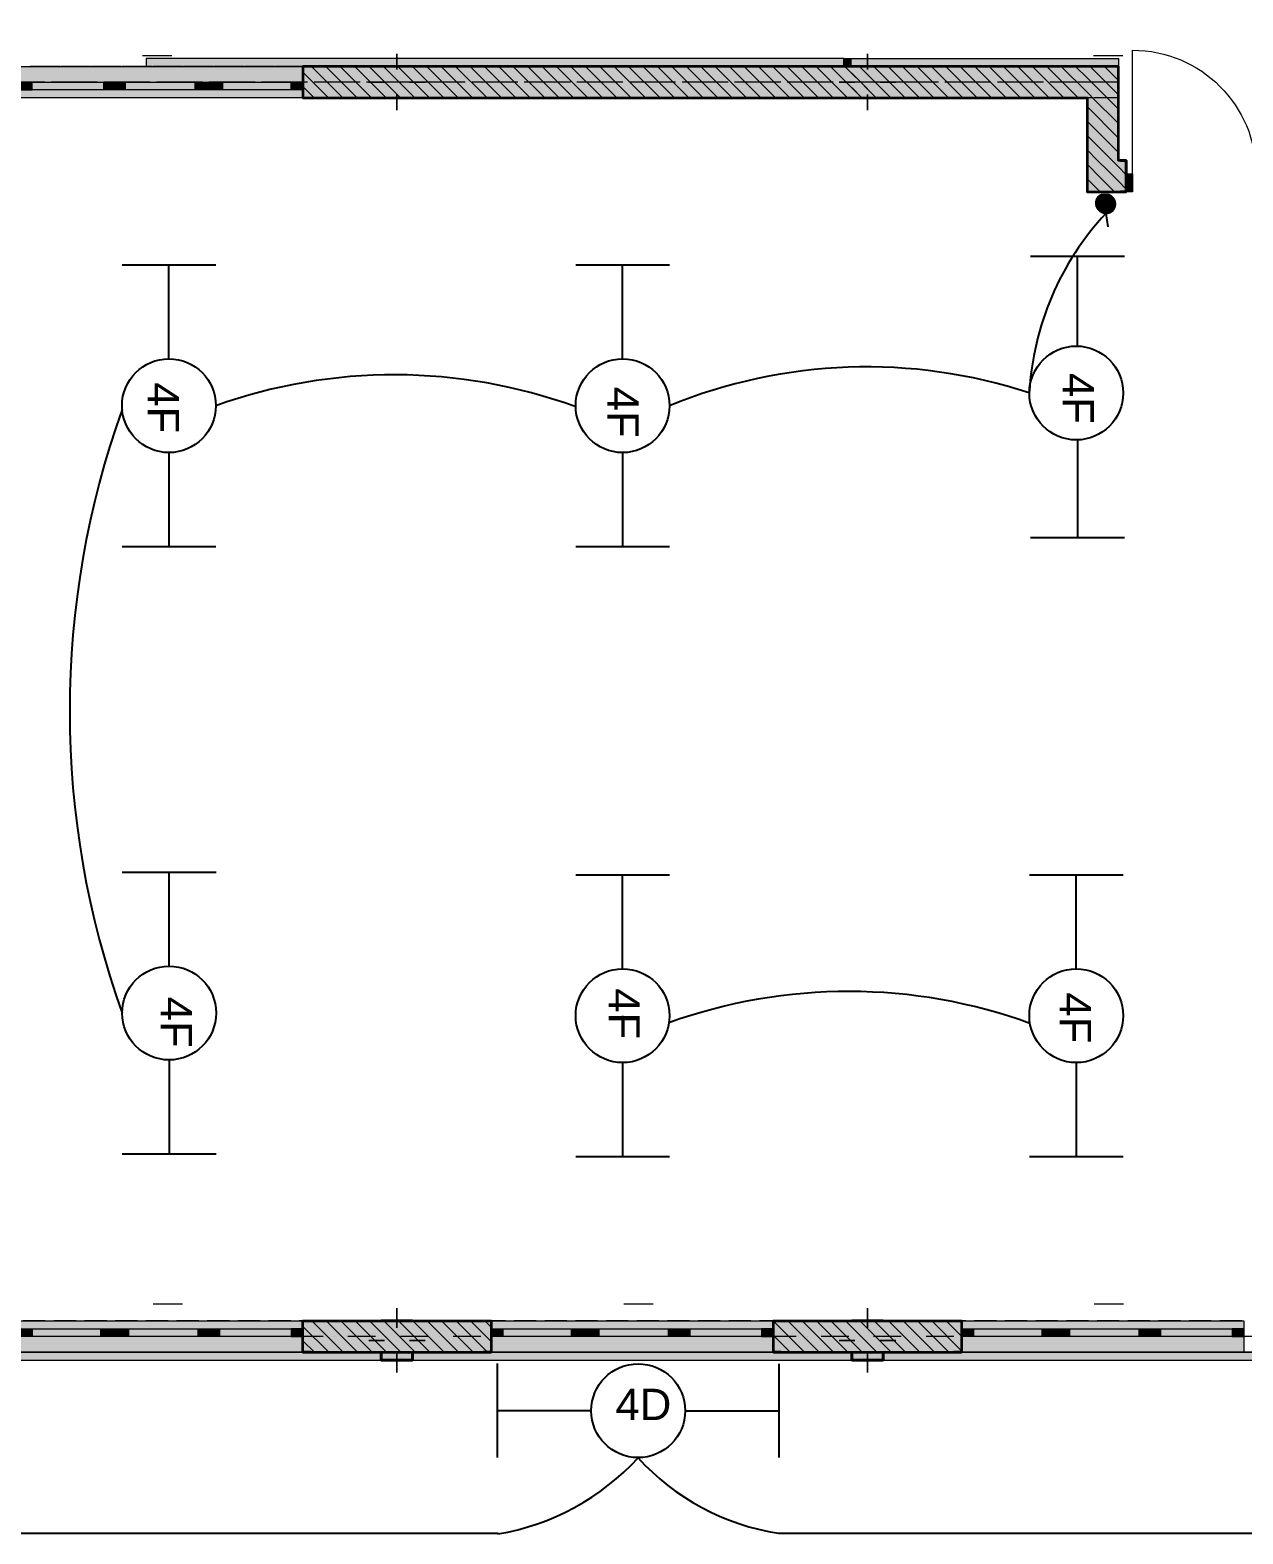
# Model space of a CAD drawing. Header units: inches. Extents: x 206002 to 410047, y 60394 to 83306.
# Drawn here: x 226213 to 233966, y 62704 to 72319 of the extents above; entities that cross this region are included whole.
import ezdxf

# ---------------------------------------------------------------- set-up
doc = ezdxf.new("R2010")
doc.units = ezdxf.units.IN
doc.header["$MEASUREMENT"] = 0
for name, color, linetype in [('LIGHTING', 1, 'Continuous'), ('PDF_Annotation - Text', 7, 'Continuous'), ('PDF_Structural - Bearing', 7, 'Continuous')]:
    doc.layers.add(name, color=color, linetype=linetype)
doc.styles.get("Standard").update_dxf_attribs({"font": 'arial.ttf'})

msp = doc.modelspace()

# ---------------------------------------------------------------- hatches: boundary and pattern name
at = {"layer": 'LIGHTING'}
h = msp.add_hatch(dxfattribs=at)
h.set_pattern_fill('ANSI31', color=1)
h.set_pattern_definition([(45, (-18123.35804, -14.14644), (-0.08838834765, 0.08838834765), [])])
h.paths.add_polyline_path([(233153.3, 71210.4, 0.319475), (233110.4, 71270.8), (233068.5, 71270.8, 0.319475), (233025.6, 71210.4, 1)])

# ---------------------------------------------------------------- linework, layer by layer
for p, q in [((233089.4, 71146.6), (233103.6, 71062)), ((232609, 70874.4), (233209, 70874.4)), ((232909, 70298.5), (232909, 70874.4)), ((226800.9, 70817.5), (227400.9, 70817.5)), ((227100.9, 70217.5), (227100.9, 70817.5)), ((229700.9, 70817.5), (230300.9, 70817.5)), ((230000.9, 70217.5), (230000.9, 70817.5)), ((227100.9, 69617.5), (227100.9, 69017.5)), ((230000.9, 69617.5), (230000.9, 69017.5)), ((232909, 69698.8), (232909, 69074.4)), ((232609, 69074.4), (233209, 69074.4)), ((226800.9, 69017.5), (227400.9, 69017.5)), ((229700.9, 69017.5), (230300.9, 69017.5)), ((226802.1, 66934.6), (227402.1, 66934.6)), ((227102.1, 66334.6), (227102.1, 66934.6)), ((229700.9, 66917.5), (230300.9, 66917.5)), ((230000.9, 66317.5), (230000.9, 66917.5)), ((232600.9, 66917.5), (233200.9, 66917.5)), ((232900.9, 66317.5), (232900.9, 66917.5)), ((230000.9, 66017.5), (230000.9, 65951)), ((227102.1, 65734.6), (227102.1, 65134.6)), ((230000.9, 65717.5), (230000.9, 65117.5)), ((232900.9, 65717.5), (232900.9, 65117.5)), ((226802.1, 65134.6), (227402.1, 65134.6)), ((229700.9, 65117.5), (230300.9, 65117.5)), ((232600.9, 65117.5), (233200.9, 65117.5)), ((229199, 63793.3), (229199, 63193.3)), ((231000.5, 63791.9), (231000.5, 63191.9)), ((229800.5, 63491.9), (229199, 63491.9)), ((230400.5, 63491.9), (231000.5, 63491.9)), ((221988.5, 62708.3), (229204.4, 62708.3)), ((230998.2, 62708.3), (238223.4, 62708.3))]:
    msp.add_line(p, q, dxfattribs=at)
for centre in [(232900.9, 69998.6), (227100.9, 69917.5), (230000.9, 69917.5), (227102.1, 66034.6), (230000.9, 66017.5), (232900.9, 66017.5), (230100.5, 63491.9)]:
    msp.add_circle(centre, 300, dxfattribs=at)
for centre, radius, start, end in [((234425.6, 69899.9), 1827.5, 136.98698, 176.88141), ((228541.2, 66719.7), 3395, 70.0256, 109.62697), ((231562.1, 66833.1), 3332.3, 71.83687, 112.24064), ((232182.9, 67964.5), 5716.5, 160.2764, 199.73123), ((231445.7, 62776.6), 3395.8, 70.03998, 109.76422), ((228942.8, 64252.8), 1570.3, 279.56159, 317.49676), ((231232.5, 64222.1), 1531.8, 222.26279, 261.20129)]:
    msp.add_arc(centre, radius, start, end, dxfattribs=at)
at = {"layer": 'PDF_Annotation - Text', "lineweight": 9}
for points in [[(226932.1, 72155.3), (227119.1, 72155.3)], [(233011, 72155.3), (233198.1, 72155.3)], [(227000.5, 64174.6), (227187.6, 64174.6)], [(230008.4, 64174.6), (230195.5, 64174.6)], [(233016.3, 64174.6), (233203.4, 64174.6)]]:
    msp.add_lwpolyline(points, dxfattribs=at)
at = {"layer": 'PDF_Structural - Bearing', "lineweight": 18}
msp.add_lwpolyline([(271070.4, 74292.9), (240590.2, 74292.9), (240590.2, 81254.4), (237582.3, 81254.4), (237582.3, 74292.9), (207102.1, 74292.9), (207102.1, 65369.4), (216627.1, 65369.4), (216627.1, 63865.4), (261745.9, 63865.4), (261745.9, 65369.4), (271070.4, 65369.4)], close=True, dxfattribs=at)
for points in [[(228658.8, 72087), (231416, 72087), (231416, 72137.2), (226954.3, 72137.2), (226954.3, 72087), (228458.3, 72087)], [(231466.2, 72087), (231416, 72087), (231416, 72137.2), (231466.2, 72137.2), (233170.7, 72137.2), (233170.7, 72087), (231666.7, 72087)], [(261745.9, 63951.2), (261745.9, 63865.4), (216627.1, 63865.4), (216627.1, 63815.3), (261796, 63815.3), (261796, 63865.4), (261796, 65319.2), (264753.8, 65319.2), (264803.9, 65319.2), (264803.9, 72087), (264753.8, 72087), (264753.8, 65369.4), (261796, 65369.4), (261745.9, 65369.4), (261745.9, 63865.4), (261668.3, 63865.4)], [(226355.3, 72087), (226213.8, 72087)], [(226403.2, 72087), (226261.8, 72087)], [(226551.4, 72087), (226410, 72087)], [(226599.4, 72087), (226457.9, 72087)], [(226747.6, 72087), (226606.1, 72087)], [(226795.5, 72087), (226654, 72087)], [(226943.7, 72087), (226802.2, 72087)], [(226991.6, 72087), (226850.1, 72087)], [(227139.8, 72087), (226998.3, 72087)], [(227187.7, 72087), (227046.2, 72087)], [(227335.9, 72087), (227194.4, 72087)], [(227383.8, 72087), (227242.4, 72087)], [(227532, 72087), (227390.5, 72087)], [(227579.9, 72087), (227438.5, 72087)], [(227728.2, 72087), (227586.7, 72087)], [(227776.2, 72087), (227634.6, 72087)], [(227924.4, 72087), (227782.9, 72087)], [(227972.3, 72087), (227830.8, 72087)], [(228120.5, 72087), (227979, 72087)], [(228168.4, 72087), (228026.9, 72087)], [(228316.6, 72087), (228175.1, 72087)], [(228364.5, 72087), (228223, 72087)], [(228512.7, 72087), (228371.2, 72087)], [(228560.6, 72087), (228419.2, 72087)], [(228708.8, 72087), (228567.3, 72087)], [(228756.7, 72087), (228615.3, 72087)], [(228904.9, 72087), (228763.5, 72087)], [(228952.9, 72087), (228811.4, 72087)], [(229101, 72087), (228959.6, 72087)], [(229149, 72087), (229007.5, 72087)], [(229297.2, 72087), (229155.7, 72087)], [(229345.1, 72087), (229203.6, 72087)], [(229493.4, 72087), (229351.8, 72087)], [(229541.3, 72087), (229399.7, 72087)], [(229689.5, 72087), (229548, 72087)], [(229737.4, 72087), (229596, 72087)], [(229885.6, 72087), (229744.1, 72087)], [(229933.5, 72087), (229792.1, 72087)], [(230081.7, 72087), (229940.3, 72087)], [(230129.7, 72087), (229988.2, 72087)], [(230277.8, 72087), (230136.4, 72087)], [(230325.8, 72087), (230184.3, 72087)], [(230474, 72087), (230332.5, 72087)], [(230521.9, 72087), (230380.4, 72087)], [(230670.1, 72087), (230528.6, 72087)], [(230718, 72087), (230576.5, 72087)], [(230866.2, 72087), (230724.7, 72087)], [(230914.1, 72087), (230772.6, 72087)], [(231062.3, 72087), (230920.8, 72087)], [(231110.2, 72087), (230968.8, 72087)], [(231258.5, 72087), (231117, 72087)], [(231306.5, 72087), (231164.9, 72087)], [(231454.6, 72087), (231313.2, 72087)], [(231502.6, 72087), (231361.1, 72087)], [(231650.8, 72087), (231509.3, 72087)], [(231698.7, 72087), (231557.2, 72087)], [(231846.9, 72087), (231705.4, 72087)], [(231894.8, 72087), (231753.3, 72087)], [(232043, 72087), (231901.5, 72087)], [(232090.9, 72087), (231949.4, 72087)], [(232239.1, 72087), (232097.6, 72087)], [(232287, 72087), (232145.6, 72087)], [(232435.2, 72087), (232293.8, 72087)], [(232483.2, 72087), (232341.7, 72087)], [(232631.3, 72087), (232489.9, 72087)], [(232679.3, 72087), (232537.8, 72087)], [(232827.5, 72087), (232686, 72087)], [(232875.4, 72087), (232733.9, 72087)], [(233023.7, 72087), (232882.1, 72087)], [(233070.4, 72087), (232930, 72087)], [(233170.7, 72014.2), (233170.7, 72087), (233078.3, 72087)], [(233170.7, 71959.5), (233170.7, 71886.5), (233065.6, 71886.5)], [(226292.5, 71886.5), (226151, 71886.5)], [(226342.6, 71886.5), (226201.1, 71886.5)], [(226488.6, 71886.5), (226347.1, 71886.5)], [(226538.7, 71886.5), (226397.2, 71886.5)], [(226684.7, 71886.5), (226543.2, 71886.5)], [(226734.8, 71886.5), (226593.3, 71886.5)], [(226880.8, 71886.5), (226739.3, 71886.5)], [(226930.9, 71886.5), (226789.5, 71886.5)], [(227076.9, 71886.5), (226935.4, 71886.5)], [(227127.1, 71886.5), (226985.6, 71886.5)], [(227273, 71886.5), (227131.6, 71886.5)], [(227323.2, 71886.5), (227181.7, 71886.5)], [(227469.2, 71886.5), (227327.7, 71886.5)], [(227519.3, 71886.5), (227377.8, 71886.5)], [(227665.4, 71886.5), (227523.8, 71886.5)], [(227715.5, 71886.5), (227573.9, 71886.5)], [(227861.5, 71886.5), (227720, 71886.5)], [(227911.6, 71886.5), (227770.1, 71886.5)], [(228057.6, 71886.5), (227916.1, 71886.5)], [(228107.7, 71886.5), (227966.3, 71886.5)], [(228253.7, 71886.5), (228112.2, 71886.5)], [(228303.8, 71886.5), (228162.4, 71886.5)], [(228449.8, 71886.5), (228308.4, 71886.5)], [(228500, 71886.5), (228358.5, 71886.5)], [(228646, 71886.5), (228504.5, 71886.5)], [(228696.1, 71886.5), (228554.6, 71886.5)], [(228842.1, 71886.5), (228700.6, 71886.5)], [(228892.2, 71886.5), (228750.7, 71886.5)], [(229038.2, 71886.5), (228896.7, 71886.5)], [(229088.3, 71886.5), (228946.8, 71886.5)], [(229234.3, 71886.5), (229092.8, 71886.5)], [(229284.4, 71886.5), (229143, 71886.5)], [(229430.5, 71886.5), (229288.9, 71886.5)], [(229480.6, 71886.5), (229339.1, 71886.5)], [(229626.6, 71886.5), (229485.2, 71886.5)], [(229676.8, 71886.5), (229535.3, 71886.5)], [(229822.7, 71886.5), (229681.3, 71886.5)], [(229872.9, 71886.5), (229731.4, 71886.5)], [(230018.9, 71886.5), (229877.4, 71886.5)], [(230069, 71886.5), (229927.5, 71886.5)], [(230215, 71886.5), (230073.5, 71886.5)], [(230265.1, 71886.5), (230123.6, 71886.5)], [(230411.1, 71886.5), (230269.6, 71886.5)], [(230461.2, 71886.5), (230319.8, 71886.5)], [(230607.2, 71886.5), (230465.7, 71886.5)], [(230657.3, 71886.5), (230515.9, 71886.5)], [(230803.3, 71886.5), (230661.9, 71886.5)], [(230853.5, 71886.5), (230712, 71886.5)], [(230999.4, 71886.5), (230858, 71886.5)], [(231049.6, 71886.5), (230908.1, 71886.5)], [(231195.7, 71886.5), (231054.1, 71886.5)], [(231245.8, 71886.5), (231104.2, 71886.5)], [(231391.8, 71886.5), (231250.3, 71886.5)], [(231441.9, 71886.5), (231300.4, 71886.5)], [(231416, 71886.5), (231466.2, 71886.5)], [(231587.9, 71886.5), (231446.4, 71886.5)], [(231638, 71886.5), (231496.6, 71886.5)], [(231784, 71886.5), (231642.5, 71886.5)], [(231834.1, 71886.5), (231692.7, 71886.5)], [(231980.1, 71886.5), (231838.7, 71886.5)], [(232030.3, 71886.5), (231888.8, 71886.5)], [(232176.2, 71886.5), (232034.8, 71886.5)], [(232226.4, 71886.5), (232084.9, 71886.5)], [(232372.4, 71886.5), (232230.9, 71886.5)], [(232422.5, 71886.5), (232281, 71886.5)], [(232568.5, 71886.5), (232427, 71886.5)], [(232618.6, 71886.5), (232477.1, 71886.5)], [(232764.6, 71886.5), (232623.1, 71886.5)], [(232814.7, 71886.5), (232673.3, 71886.5)], [(232960.8, 71886.5), (232819.2, 71886.5)], [(233010.9, 71886.5), (232869.4, 71886.5)], [(233070.4, 71886.5), (233015.5, 71886.5)], [(226310.7, 64065.9), (226169.2, 64065.9)], [(226506.8, 64065.9), (226365.3, 64065.9)], [(226702.9, 64065.9), (226561.5, 64065.9)], [(226899.1, 64065.9), (226757.6, 64065.9)], [(227095.2, 64065.9), (226953.7, 64065.9)], [(227291.3, 64065.9), (227149.8, 64065.9)], [(227487.4, 64065.9), (227345.9, 64065.9)], [(227683.6, 64065.9), (227542, 64065.9)], [(227879.7, 64065.9), (227738.3, 64065.9)], [(228075.9, 64065.9), (227934.4, 64065.9)], [(228272, 64065.9), (228130.5, 64065.9)], [(228468.1, 64065.9), (228326.6, 64065.9)], [(228664.2, 64065.9), (228522.7, 64065.9)], [(228860.3, 64065.9), (228718.8, 64065.9)], [(229056.4, 64065.9), (228915, 64065.9)], [(229252.5, 64065.9), (229111.1, 64065.9)], [(229448.8, 64065.9), (229307.2, 64065.9)], [(229644.9, 64065.9), (229503.4, 64065.9)], [(229841, 64065.9), (229699.5, 64065.9)], [(230037.1, 64065.9), (229895.6, 64065.9)], [(230233.2, 64065.9), (230091.8, 64065.9)], [(230429.3, 64065.9), (230287.9, 64065.9)], [(230625.5, 64065.9), (230484, 64065.9)], [(230821.6, 64065.9), (230680.1, 64065.9)], [(231017.7, 64065.9), (230876.2, 64065.9)], [(231213.9, 64065.9), (231072.3, 64065.9)], [(231410, 64065.9), (231268.6, 64065.9)], [(231606.1, 64065.9), (231464.7, 64065.9)], [(231802.3, 64065.9), (231660.8, 64065.9)], [(231998.4, 64065.9), (231856.9, 64065.9)], [(232194.5, 64065.9), (232053, 64065.9)], [(232390.6, 64065.9), (232249.1, 64065.9)], [(232586.7, 64065.9), (232445.3, 64065.9)], [(232782.8, 64065.9), (232641.4, 64065.9)], [(232979.1, 64065.9), (232837.5, 64065.9)], [(233175.2, 64065.9), (233033.7, 64065.9)], [(233371.3, 64065.9), (233229.8, 64065.9)], [(233567.4, 64065.9), (233425.9, 64065.9)], [(233763.5, 64065.9), (233622.1, 64065.9)], [(233959.6, 64065.9), (233818.2, 64065.9)], [(226310.7, 63865.4), (226169.2, 63865.4)], [(226506.8, 63865.4), (226365.3, 63865.4)], [(226702.9, 63865.4), (226561.5, 63865.4)], [(226899.1, 63865.4), (226757.6, 63865.4)], [(227095.2, 63865.4), (226953.7, 63865.4)], [(227291.3, 63865.4), (227149.8, 63865.4)], [(227487.4, 63865.4), (227345.9, 63865.4)], [(227683.6, 63865.4), (227542, 63865.4)], [(227879.7, 63865.4), (227738.3, 63865.4)], [(228075.9, 63865.4), (227934.4, 63865.4)], [(228272, 63865.4), (228130.5, 63865.4)], [(228468.1, 63865.4), (228326.6, 63865.4)], [(228664.2, 63865.4), (228522.7, 63865.4)], [(228860.3, 63865.4), (228718.8, 63865.4)], [(229056.4, 63865.4), (228915, 63865.4)], [(229252.5, 63865.4), (229111.1, 63865.4)], [(229448.8, 63865.4), (229307.2, 63865.4)], [(229644.9, 63865.4), (229503.4, 63865.4)], [(229841, 63865.4), (229699.5, 63865.4)], [(230037.1, 63865.4), (229895.6, 63865.4)], [(230233.2, 63865.4), (230091.8, 63865.4)], [(230429.3, 63865.4), (230287.9, 63865.4)], [(230625.5, 63865.4), (230484, 63865.4)], [(230821.6, 63865.4), (230680.1, 63865.4)], [(231017.7, 63865.4), (230876.2, 63865.4)], [(231213.9, 63865.4), (231072.3, 63865.4)], [(231410, 63865.4), (231268.6, 63865.4)], [(231606.1, 63865.4), (231464.7, 63865.4)], [(231802.3, 63865.4), (231660.8, 63865.4)], [(231998.4, 63865.4), (231856.9, 63865.4)], [(232194.5, 63865.4), (232053, 63865.4)], [(232390.6, 63865.4), (232249.1, 63865.4)], [(232586.7, 63865.4), (232445.3, 63865.4)], [(232782.8, 63865.4), (232641.4, 63865.4)], [(232979.1, 63865.4), (232837.5, 63865.4)], [(233175.2, 63865.4), (233033.7, 63865.4)], [(233371.3, 63865.4), (233229.8, 63865.4)], [(233567.4, 63865.4), (233425.9, 63865.4)], [(233763.5, 63865.4), (233622.1, 63865.4)], [(233959.6, 63865.4), (233818.2, 63865.4)]]:
    msp.add_lwpolyline(points, dxfattribs=at)
at = {"layer": 'PDF_Structural - Bearing', "lineweight": 0}
for points in [[(228558.5, 72167.3), (228558.5, 72067)], [(231566.4, 72167.3), (231566.4, 72067)], [(228378, 71986.8), (228478.3, 71986.8)], [(228739, 71986.8), (228638.7, 71986.8)], [(231386, 71986.8), (231486.2, 71986.8)], [(231746.9, 71986.8), (231646.7, 71986.8)], [(228558.5, 71806.3), (228558.5, 71906.6)], [(231566.4, 71806.3), (231566.4, 71906.6)], [(228558.5, 64146.8), (228558.5, 64021.5)], [(231566.4, 64146.8), (231566.4, 64021.5)], [(228378, 63941.3), (228478.3, 63941.3)], [(228739, 63941.3), (228638.7, 63941.3)], [(231386, 63941.3), (231486.2, 63941.3)], [(231746.9, 63941.3), (231646.7, 63941.3)], [(228558.5, 63735.8), (228558.5, 63861.1)], [(231566.4, 63735.8), (231566.4, 63861.1)]]:
    msp.add_lwpolyline(points, close=True, dxfattribs=at)
at = {"layer": 'PDF_Structural - Bearing', "lineweight": 18}
msp.add_lwpolyline([(233260.9, 71400.2), (233260.9, 72190.3, -0.414213), (234051, 71400.2, -0.414195), (234383.9, 71733.1), (234383.9, 71400.2)], format="xyb", dxfattribs=at)
at = {"layer": 'PDF_Structural - Bearing', "lineweight": 13}
for points in [[(227956.9, 71886.5), (226152.2, 71886.5), (226152.2, 71936.6), (226152.2, 71986.8), (226152.2, 71936.6), (226227.4, 71936.6), (226227.4, 71986.8), (226152.2, 71986.8), (226152.2, 72087), (227956.9, 72087), (227956.9, 71986.8), (227956.9, 71936.6)], [(226753.8, 71936.6), (226685.6, 71936.6), (226685.6, 71986.8), (226753.8, 71986.8), (226821.9, 71986.8), (226821.9, 71936.6)], [(227355.4, 71936.6), (227267.6, 71936.6), (227267.6, 71986.8), (227355.4, 71986.8), (227443.1, 71986.8), (227443.1, 71936.6)], [(227956.9, 71936.6), (227881.7, 71936.6), (227881.7, 71986.8), (227956.9, 71986.8)], [(226152.2, 64065.9), (227956.9, 64065.9), (227956.9, 64015.8), (227956.9, 63965.7), (227956.9, 64015.8), (227881.7, 64015.8), (227881.7, 63965.7), (227956.9, 63965.7), (227956.9, 63865.4), (226152.2, 63865.4), (226152.2, 63965.7), (226152.2, 64015.8)], [(229160.1, 64065.9), (230964.9, 64065.9), (230964.9, 64015.8), (230964.9, 63965.7), (230964.9, 64015.8), (230889.7, 64015.8), (230889.7, 63965.7), (230964.9, 63965.7), (230964.9, 63865.4), (229160.1, 63865.4), (229160.1, 63965.7), (229160.1, 64015.8)], [(232168, 64065.9), (233972.8, 64065.9), (233972.8, 64015.8), (233972.8, 63965.7), (233972.8, 64015.8), (233897.6, 64015.8), (233897.6, 63965.7), (233972.8, 63965.7), (233972.8, 63865.4), (232168, 63865.4), (232168, 63965.7), (232168, 64015.8)], [(226152.2, 64015.8), (226227.4, 64015.8), (226227.4, 63965.7), (226152.2, 63965.7)], [(226753.8, 64015.8), (226841.5, 64015.8), (226841.5, 63965.7), (226753.8, 63965.7), (226666, 63965.7), (226666, 64015.8)], [(227355.4, 64015.8), (227423.5, 64015.8), (227423.5, 63965.7), (227355.4, 63965.7), (227287.2, 63965.7), (227287.2, 64015.8)], [(229160.1, 64015.8), (229235.3, 64015.8), (229235.3, 63965.7), (229160.1, 63965.7)], [(229761.7, 64015.8), (229849.4, 64015.8), (229849.4, 63965.7), (229761.7, 63965.7), (229674, 63965.7), (229674, 64015.8)], [(230363.3, 64015.8), (230431.5, 64015.8), (230431.5, 63965.7), (230363.3, 63965.7), (230295.1, 63965.7), (230295.1, 64015.8)], [(232168, 64015.8), (232243.2, 64015.8), (232243.2, 63965.7), (232168, 63965.7)], [(232769.6, 64015.8), (232857.3, 64015.8), (232857.3, 63965.7), (232769.6, 63965.7), (232681.9, 63965.7), (232681.9, 64015.8)], [(233371.2, 64015.8), (233439.4, 64015.8), (233439.4, 63965.7), (233371.2, 63965.7), (233303, 63965.7), (233303, 64015.8)]]:
    msp.add_lwpolyline(points, close=True, dxfattribs=at)
at = {"layer": 'PDF_Structural - Bearing', "lineweight": 35}
for points in [[(228007.1, 72087), (227956.9, 72087), (227956.9, 71986.8), (227956.9, 71936.6), (227956.9, 71886.5), (231566.4, 71886.5)], [(231566.4, 72087), (227956.9, 72087)], [(233220.8, 71485.5), (233220.8, 71400.2), (233220.8, 71485.5), (233170.7, 71485.5), (233170.7, 71886.5), (233170.7, 72087), (231466.2, 72087)], [(231466.2, 71886.5), (231666.7, 71886.5), (232970.1, 71886.5), (232970.1, 71485.5), (232970.1, 71284.9), (233220.8, 71284.9), (233183.7, 71284.9), (233220.8, 71284.9), (233183.7, 71284.9)], [(233220.8, 71284.9), (233220.8, 71400.2), (233220.8, 71284.9), (233220.8, 71400.2), (233220.8, 71485.5), (233183.7, 71485.5), (233220.8, 71485.5), (233183.7, 71485.5)], [(228007.1, 63865.4), (227956.9, 63865.4), (227956.9, 63965.7), (227956.9, 64015.8), (227956.9, 64065.9), (229160.1, 64065.9), (229160.1, 64015.8), (229160.1, 63965.7), (229160.1, 63865.4), (229110, 63865.4)], [(231015, 63865.4), (230964.9, 63865.4), (230964.9, 63965.7), (230964.9, 64015.8), (230964.9, 64065.9), (232168, 64065.9), (232168, 64015.8), (232168, 63965.7), (232168, 63865.4), (232117.9, 63865.4)], [(227956.9, 63865.4), (229160.1, 63865.4)], [(230964.9, 63865.4), (232168, 63865.4)]]:
    msp.add_lwpolyline(points, dxfattribs=at)
at = {"layer": 'PDF_Structural - Bearing', "lineweight": 13}
for points in [[(227956.9, 72087), (228007.1, 72087)], [(226227.4, 71986.8), (226685.6, 71986.8)], [(226685.6, 71936.6), (226227.4, 71936.6)], [(226821.9, 71986.8), (227267.6, 71986.8)], [(227267.6, 71936.6), (226821.9, 71936.6)], [(227443.1, 71986.8), (227881.7, 71986.8)], [(227881.7, 71936.6), (227443.1, 71936.6)], [(226227.4, 64015.8), (226666, 64015.8)], [(226666, 63965.7), (226227.4, 63965.7)], [(226841.5, 64015.8), (227287.2, 64015.8)], [(227287.2, 63965.7), (226841.5, 63965.7)], [(227423.5, 64015.8), (227881.7, 64015.8)], [(227881.7, 63965.7), (227423.5, 63965.7)], [(229235.3, 64015.8), (229674, 64015.8)], [(229674, 63965.7), (229235.3, 63965.7)], [(229849.4, 64015.8), (230295.1, 64015.8)], [(230295.1, 63965.7), (229849.4, 63965.7)], [(230431.5, 64015.8), (230889.7, 64015.8)], [(230889.7, 63965.7), (230431.5, 63965.7)], [(232243.2, 64015.8), (232681.9, 64015.8)], [(232681.9, 63965.7), (232243.2, 63965.7)], [(232857.3, 64015.8), (233303, 64015.8)], [(233303, 63965.7), (232857.3, 63965.7)], [(233439.4, 64015.8), (233897.6, 64015.8)], [(233897.6, 63965.7), (233439.4, 63965.7)], [(227956.9, 63865.4), (228007.1, 63865.4)], [(229160.1, 63865.4), (229110, 63865.4)], [(230964.9, 63865.4), (231015, 63865.4)], [(232168, 63865.4), (232117.9, 63865.4)]]:
    msp.add_lwpolyline(points, dxfattribs=at)
at = {"layer": 'PDF_Structural - Bearing', "lineweight": 9}
for points in [[(227956.9, 72049.9), (228120.4, 71886.5)], [(228012, 72087), (228212.5, 71886.5)], [(228104.1, 72087), (228304.7, 71886.5)], [(228196.3, 72087), (228396.8, 71886.5)], [(228288.5, 72087), (228489, 71886.5)], [(228380.7, 72087), (228581.2, 71886.5)], [(228472.8, 72087), (228673.3, 71886.5)], [(228564.9, 72087), (228765.5, 71886.5)], [(228657.2, 72087), (228857.7, 71886.5)], [(228749.3, 72087), (228949.9, 71886.5)], [(228841.5, 72087), (229042, 71886.5)], [(228933.6, 72087), (229134.1, 71886.5)], [(229025.9, 72087), (229226.4, 71886.5)], [(229118, 72087), (229318.5, 71886.5)], [(229210.1, 72087), (229410.7, 71886.5)], [(229302.3, 72087), (229502.8, 71886.5)], [(229394.5, 72087), (229595, 71886.5)], [(229486.7, 72087), (229687.2, 71886.5)], [(229578.8, 72087), (229779.3, 71886.5)], [(229670.9, 72087), (229871.5, 71886.5)], [(229763.2, 72087), (229963.7, 71886.5)], [(229855.3, 72087), (230055.9, 71886.5)], [(229947.5, 72087), (230148, 71886.5)], [(230039.6, 72087), (230240.1, 71886.5)], [(230131.8, 72087), (230332.3, 71886.5)], [(230224, 72087), (230424.5, 71886.5)], [(230316.1, 72087), (230516.7, 71886.5)], [(230408.3, 72087), (230608.8, 71886.5)], [(230500.4, 72087), (230701, 71886.5)], [(230592.7, 72087), (230793.2, 71886.5)], [(230684.8, 72087), (230885.3, 71886.5)], [(230777, 72087), (230977.5, 71886.5)], [(230869.1, 72087), (231069.6, 71886.5)], [(230961.3, 72087), (231161.9, 71886.5)], [(231053.5, 72087), (231254, 71886.5)], [(231145.6, 72087), (231346.2, 71886.5)], [(231237.8, 72087), (231438.3, 71886.5)], [(231330, 72087), (231530.5, 71886.5), (231466.2, 71950.8)], [(231422.2, 72087), (231566.4, 71942.8)], [(231466.2, 72043), (231622.7, 71886.5)], [(231714.8, 71886.5), (231514.3, 72087), (231566.4, 72034.9)], [(231606.4, 72087), (231807, 71886.5)], [(231698.7, 72087), (231899.2, 71886.5)], [(231790.8, 72087), (231991.4, 71886.5)], [(231883, 72087), (232083.5, 71886.5)], [(231975.1, 72087), (232175.6, 71886.5)], [(232067.3, 72087), (232267.8, 71886.5)], [(232159.5, 72087), (232360, 71886.5)], [(232251.6, 72087), (232452.2, 71886.5)], [(232343.8, 72087), (232544.3, 71886.5)], [(232435.9, 72087), (232636.5, 71886.5)], [(232528.2, 72087), (232728.7, 71886.5)], [(232620.3, 72087), (232820.8, 71886.5)], [(232712.5, 72087), (232913, 71886.5)], [(233170.7, 71721), (233005.1, 71886.5), (232987.7, 71904.1), (232970.1, 71921.5), (232804.6, 72087)], [(233033.8, 71950.1), (232970.1, 72013.7), (232896.8, 72087)], [(233170.7, 71905.4), (233079.8, 71996.2), (232989, 72087)], [(233170.7, 71997.5), (233125.9, 72042.3), (233081.1, 72087)], [(227956.9, 71957.7), (228028.2, 71886.5)], [(233170.7, 71813.1), (233097.4, 71886.5), (233033.8, 71950.1)], [(232970.1, 71829.4), (233170.7, 71628.8)], [(232970.1, 71737.2), (233170.7, 71536.7)], [(233220.8, 71394.3), (233170.7, 71444.5), (233150.2, 71465), (233129.8, 71485.5), (232970.1, 71645)], [(233220.8, 71302.2), (233170.7, 71352.3), (233104.1, 71418.9), (233037.5, 71485.5), (232970.1, 71552.8)], [(233145.9, 71284.9), (233058.1, 71372.9), (232970.1, 71460.7)], [(233053.8, 71284.9), (233011.9, 71326.7), (232970.1, 71368.6)], [(228014.6, 64065.9), (228215.1, 63865.4)], [(228106.7, 64065.9), (228307.3, 63865.4)], [(228199, 64065.9), (228399.5, 63865.4)], [(228291.1, 64065.9), (228491.6, 63865.4)], [(228383.3, 64065.9), (228583.8, 63865.4)], [(228475.4, 64065.9), (228675.9, 63865.4)], [(228567.6, 64065.9), (228768.2, 63865.4)], [(228659.8, 64065.9), (228860.3, 63865.4)], [(228751.9, 64065.9), (228952.5, 63865.4)], [(228844.1, 64065.9), (229044.6, 63865.4)], [(228936.3, 64065.9), (229136.8, 63865.4)], [(229028.5, 64065.9), (229160.1, 63934.3)], [(229120.6, 64065.9), (229160.1, 64026.4)], [(230964.9, 64065), (231164.5, 63865.4)], [(231056.1, 64065.9), (231256.6, 63865.4)], [(231148.2, 64065.9), (231348.8, 63865.4)], [(231240.5, 64065.9), (231441, 63865.4)], [(231332.6, 64065.9), (231533.2, 63865.4)], [(231424.8, 64065.9), (231625.3, 63865.4)], [(231516.9, 64065.9), (231717.4, 63865.4)], [(231609.2, 64065.9), (231809.7, 63865.4)], [(231701.3, 64065.9), (231901.8, 63865.4)], [(231793.4, 64065.9), (231994, 63865.4)], [(231885.6, 64065.9), (232086.1, 63865.4)], [(231977.7, 64065.9), (232168, 63875.6)], [(232070, 64065.9), (232168, 63967.9)], [(232162.1, 64065.9), (232168, 64060)], [(227956.9, 64031.4), (228123, 63865.4)], [(227956.9, 63939.3), (228030.8, 63865.4)], [(230964.9, 63972.8), (231072.3, 63865.4)], [(230964.9, 63880.6), (230980.1, 63865.4)]]:
    msp.add_lwpolyline(points, dxfattribs=at)
at = {"layer": 'PDF_Structural - Bearing', "lineweight": 20}
for points in [[(226307.1, 71986.8), (226130.2, 71986.8)], [(226260, 71986.8), (226260, 71986.8)], [(226525.3, 71986.8), (226348.4, 71986.8)], [(226377.8, 71986.8), (226377.8, 71986.8)], [(226643.1, 71986.8), (226466.2, 71986.8)], [(226596, 71986.8), (226596, 71986.8)], [(226861.3, 71986.8), (226684.4, 71986.8)], [(226713.9, 71986.8), (226713.9, 71986.8)], [(226979.2, 71986.8), (226802.3, 71986.8)], [(226932, 71986.8), (226932, 71986.8)], [(227197.2, 71986.8), (227020.4, 71986.8)], [(227049.8, 71986.8), (227049.8, 71986.8)], [(227315.1, 71986.8), (227138.3, 71986.8)], [(227268, 71986.8), (227268, 71986.8)], [(227533.3, 71986.8), (227356.5, 71986.8)], [(227385.9, 71986.8), (227385.9, 71986.8)], [(227651.1, 71986.8), (227474.4, 71986.8)], [(227604, 71986.8), (227604, 71986.8)], [(227869.3, 71986.8), (227692.4, 71986.8)], [(227721.9, 71986.8), (227721.9, 71986.8)], [(227987.2, 71986.8), (227810.4, 71986.8)], [(227940.1, 71986.8), (227940.1, 71986.8)], [(228205.4, 71986.8), (228028.5, 71986.8)], [(228057.9, 71986.8), (228057.9, 71986.8)], [(228323.2, 71986.8), (228146.3, 71986.8)], [(228276.1, 71986.8), (228276.1, 71986.8)], [(228541.4, 71986.8), (228364.5, 71986.8)], [(228394, 71986.8), (228394, 71986.8)], [(228659.3, 71986.8), (228482.4, 71986.8)], [(228612.1, 71986.8), (228612.1, 71986.8)], [(228877.4, 71986.8), (228700.5, 71986.8)], [(228730, 71986.8), (228730, 71986.8)], [(228995.3, 71986.8), (228818.4, 71986.8)], [(228948.1, 71986.8), (228948.1, 71986.8)], [(229213.4, 71986.8), (229036.6, 71986.8)], [(229066.1, 71986.8), (229066.1, 71986.8)], [(229331.3, 71986.8), (229154.5, 71986.8)], [(229284.1, 71986.8), (229284.1, 71986.8)], [(229549.4, 71986.8), (229372.6, 71986.8)], [(229402, 71986.8), (229402, 71986.8)], [(229667.3, 71986.8), (229490.5, 71986.8)], [(229620.2, 71986.8), (229620.2, 71986.8)], [(229885.4, 71986.8), (229708.6, 71986.8)], [(229738, 71986.8), (229738, 71986.8)], [(230003.3, 71986.8), (229826.5, 71986.8)], [(229956.2, 71986.8), (229956.2, 71986.8)], [(230221.5, 71986.8), (230044.6, 71986.8)], [(230074.1, 71986.8), (230074.1, 71986.8)], [(230339.4, 71986.8), (230162.5, 71986.8)], [(230292.2, 71986.8), (230292.2, 71986.8)], [(230557.5, 71986.8), (230380.6, 71986.8)], [(230410.1, 71986.8), (230410.1, 71986.8)], [(230675.4, 71986.8), (230498.5, 71986.8)], [(230628.3, 71986.8), (230628.3, 71986.8)], [(230893.6, 71986.8), (230716.7, 71986.8)], [(230746.2, 71986.8), (230746.2, 71986.8)], [(231011.4, 71986.8), (230834.5, 71986.8)], [(230964.3, 71986.8), (230964.3, 71986.8)], [(231229.6, 71986.8), (231052.7, 71986.8)], [(231082.2, 71986.8), (231082.2, 71986.8)], [(231347.5, 71986.8), (231170.6, 71986.8)], [(231300.3, 71986.8), (231300.3, 71986.8)], [(231565.5, 71986.8), (231388.8, 71986.8)], [(231418.2, 71986.8), (231418.2, 71986.8)], [(231683.4, 71986.8), (231506.6, 71986.8)], [(231636.3, 71986.8), (231636.3, 71986.8)], [(231901.6, 71986.8), (231724.8, 71986.8)], [(231754.2, 71986.8), (231754.2, 71986.8)], [(232019.5, 71986.8), (231842.7, 71986.8)], [(231972.3, 71986.8), (231972.3, 71986.8)], [(232237.6, 71986.8), (232060.7, 71986.8)], [(232090.2, 71986.8), (232090.2, 71986.8)], [(232355.5, 71986.8), (232178.7, 71986.8)], [(232308.4, 71986.8), (232308.4, 71986.8)], [(232573.7, 71986.8), (232396.8, 71986.8)], [(232426.2, 71986.8), (232426.2, 71986.8)], [(232691.5, 71986.8), (232514.6, 71986.8)], [(232644.4, 71986.8), (232644.4, 71986.8)], [(232909.7, 71986.8), (232732.8, 71986.8)], [(232762.3, 71986.8), (232762.3, 71986.8)], [(233070.4, 71986.8), (232850.7, 71986.8)], [(232980.5, 71986.8), (232980.5, 71986.8)], [(233170.7, 71986.8), (233068.8, 71986.8)], [(226405.9, 63965.7), (226229, 63965.7)], [(226476.5, 63965.7), (226476.5, 63965.7)], [(226741.8, 63965.7), (226565, 63965.7)], [(226812.6, 63965.7), (226812.6, 63965.7)], [(227077.8, 63965.7), (226901.1, 63965.7)], [(227148.6, 63965.7), (227148.6, 63965.7)], [(227413.9, 63965.7), (227237, 63965.7)], [(227484.6, 63965.7), (227484.6, 63965.7)], [(227749.9, 63965.7), (227573, 63965.7)], [(227820.7, 63965.7), (227820.7, 63965.7)], [(228086, 63965.7), (227909.1, 63965.7)], [(228156.7, 63965.7), (228156.7, 63965.7)], [(228422, 63965.7), (228245.1, 63965.7)], [(228492.7, 63965.7), (228492.7, 63965.7)], [(228757.9, 63965.7), (228581.1, 63965.7)], [(228828.7, 63965.7), (228828.7, 63965.7)], [(229094, 63965.7), (228917.2, 63965.7)], [(229164.7, 63965.7), (229164.7, 63965.7)], [(229430, 63965.7), (229253.1, 63965.7)], [(229500.8, 63965.7), (229500.8, 63965.7)], [(229766.1, 63965.7), (229589.2, 63965.7)], [(229836.8, 63965.7), (229836.8, 63965.7)], [(230102.1, 63965.7), (229925.2, 63965.7)], [(230172.8, 63965.7), (230172.8, 63965.7)], [(230438.1, 63965.7), (230261.2, 63965.7)], [(230508.9, 63965.7), (230508.9, 63965.7)], [(230774.2, 63965.7), (230597.3, 63965.7)], [(230844.8, 63965.7), (230844.8, 63965.7)], [(231110.1, 63965.7), (230933.3, 63965.7)], [(231180.9, 63965.7), (231180.9, 63965.7)], [(231446.1, 63965.7), (231269.4, 63965.7)], [(231516.9, 63965.7), (231516.9, 63965.7)], [(231782.2, 63965.7), (231605.3, 63965.7)], [(231852.9, 63965.7), (231852.9, 63965.7)], [(232118.2, 63965.7), (231941.3, 63965.7)], [(232189, 63965.7), (232189, 63965.7)], [(232454.3, 63965.7), (232277.4, 63965.7)], [(232525, 63965.7), (232525, 63965.7)], [(232790.3, 63965.7), (232613.4, 63965.7)], [(232861, 63965.7), (232861, 63965.7)], [(233126.2, 63965.7), (232949.5, 63965.7)], [(233197, 63965.7), (233197, 63965.7)], [(233462.3, 63965.7), (233285.5, 63965.7)], [(233533, 63965.7), (233533, 63965.7)], [(233798.3, 63965.7), (233621.4, 63965.7)], [(233869.1, 63965.7), (233869.1, 63965.7)], [(234134.4, 63965.7), (233957.5, 63965.7)]]:
    msp.add_lwpolyline(points, dxfattribs=at)
at = {"layer": 'PDF_Structural - Bearing', "lineweight": 0}
for points in [[(228558.5, 71986.8), (228558.5, 71986.8)], [(228558.5, 71986.8), (228558.5, 71986.8)], [(231566.4, 71986.8), (231566.4, 71986.8)], [(231566.4, 71986.8), (231566.4, 71986.8)], [(228558.5, 63941.3), (228558.5, 63941.3)], [(228558.5, 63941.3), (228558.5, 63941.3)], [(231566.4, 63941.3), (231566.4, 63941.3)], [(231566.4, 63941.3), (231566.4, 63941.3)]]:
    msp.add_lwpolyline(points, dxfattribs=at)
at = {"layer": 'PDF_Structural - Bearing', "lineweight": 20}
msp.add_lwpolyline([(233220.8, 71400.2), (233260.9, 71400.2), (233260.9, 71284.9), (233220.8, 71284.9)], close=True, dxfattribs=at)
at = {"layer": 'PDF_Structural - Bearing', "lineweight": 35}
for points in [[(228458.3, 64065.9), (228458.3, 64066.6), (228658.8, 64066.6), (228658.8, 64065.9), (228658.8, 64066.6), (228458.3, 64066.6)], [(231466.2, 64065.9), (231466.2, 64066.6), (231666.7, 64066.6), (231666.7, 64065.9), (231666.7, 64066.6), (231466.2, 64066.6)], [(228658.8, 63865.4), (228658.8, 63816), (228458.3, 63816), (228458.3, 63865.4), (228458.3, 63816), (228658.8, 63816)], [(231666.7, 63865.4), (231666.7, 63816), (231466.2, 63816), (231466.2, 63865.4), (231466.2, 63816), (231666.7, 63816)]]:
    msp.add_lwpolyline(points, close=True, dxfattribs=at)
at = {"layer": 'PDF_Structural - Bearing', "lineweight": 15}
for points in [[(228458.7, 63856.4), (228458.7, 63856.4)], [(228458.7, 63856.4), (228458.7, 63856.4)], [(228545.5, 63856.4), (228545.5, 63856.4)], [(228545.5, 63856.4), (228545.5, 63856.4)], [(228632.3, 63856.4), (228632.3, 63856.4)], [(228632.3, 63856.4), (228632.3, 63856.4)], [(231497.8, 63856.4), (231497.8, 63856.4)], [(231497.8, 63856.4), (231497.8, 63856.4)], [(231584.6, 63856.4), (231584.6, 63856.4)], [(231584.6, 63856.4), (231584.6, 63856.4)], [(228502.1, 63831.3), (228502.1, 63831.3)], [(228502.1, 63831.3), (228502.1, 63831.3)], [(228588.9, 63831.3), (228588.9, 63831.3)], [(228588.9, 63831.3), (228588.9, 63831.3)], [(231541.2, 63831.3), (231541.2, 63831.3)], [(231541.2, 63831.3), (231541.2, 63831.3)], [(231628, 63831.3), (231628, 63831.3)], [(231628, 63831.3), (231628, 63831.3)]]:
    msp.add_lwpolyline(points, dxfattribs=at)
at = {"layer": 'PDF_Structural - Bearing', "color": 7, "lineweight": 0, "true_color": 0xffffff, "transparency": 33554559}
for points in [[(226954.3, 72087), (226954.3, 72137.2), (231416, 72087), (231416, 72137.2)], [(231466.2, 72137.2), (231466.2, 72087), (231416, 72137.2)], [(231416, 72137.2), (231466.2, 72087), (231416, 72087)], [(231466.2, 72087), (231466.2, 72137.2), (233170.7, 72087), (233170.7, 72137.2)], [(227956.9, 72087), (227956.9, 71886.5), (226152.2, 72087), (226152.2, 71886.5)], [(231566.4, 72087), (231566.4, 71886.5), (227956.9, 72087), (227956.9, 71886.5)], [(232970.1, 72087), (232970.1, 71886.5), (231466.2, 72087), (231466.2, 71886.5)], [(233170.7, 72087), (233170.7, 71886.5), (232970.1, 71886.5)], [(232970.1, 71886.5), (232970.1, 72087), (233170.7, 72087)], [(226152.2, 71986.8), (226152.2, 71936.6), (226227.4, 71986.8), (226227.4, 71936.6)], [(226227.4, 71986.8), (226227.4, 71936.6), (226685.6, 71986.8), (226685.6, 71936.6)], [(226753.8, 71936.6), (226753.8, 71986.8), (226685.6, 71936.6), (226685.6, 71986.8)], [(226753.8, 71986.8), (226753.8, 71936.6), (226821.9, 71986.8), (226821.9, 71936.6)], [(226821.9, 71986.8), (226821.9, 71936.6), (227267.6, 71986.8), (227267.6, 71936.6)], [(227355.4, 71936.6), (227355.4, 71986.8), (227267.6, 71936.6), (227267.6, 71986.8)], [(227355.4, 71986.8), (227355.4, 71936.6), (227443.1, 71986.8), (227443.1, 71936.6)], [(227443.1, 71986.8), (227443.1, 71936.6), (227881.7, 71986.8), (227881.7, 71936.6)], [(227956.9, 71936.6), (227956.9, 71986.8), (227881.7, 71936.6), (227881.7, 71986.8)], [(233170.7, 71485.5), (232970.1, 71485.5), (233170.7, 71886.5), (232970.1, 71886.5)], [(232970.1, 71485.5), (233170.7, 71485.5), (232970.1, 71284.9)], [(233170.7, 71284.9), (232970.1, 71284.9), (233170.7, 71485.5)], [(233170.7, 71485.5), (233220.8, 71485.5), (233170.7, 71284.9), (233220.8, 71284.9)], [(233220.8, 71400.2), (233220.8, 71284.9), (233260.9, 71400.2), (233260.9, 71284.9)], [(226152.2, 63865.4), (226152.2, 64065.9), (227956.9, 63865.4), (227956.9, 64065.9)], [(227956.9, 64065.9), (229160.1, 64065.9), (227956.9, 63865.4), (229160.1, 63865.4)], [(228458.3, 64066.6), (228658.8, 64066.6), (228458.3, 64065.9), (228658.8, 64065.9)], [(228458.3, 64066.6), (228658.8, 64066.6), (228458.3, 64065.9), (228658.8, 64065.9)], [(229160.1, 63865.4), (229160.1, 64065.9), (230964.9, 63865.4), (230964.9, 64065.9)], [(230964.9, 64065.9), (232168, 64065.9), (230964.9, 63865.4), (232168, 63865.4)], [(231466.2, 64066.6), (231666.7, 64066.6), (231466.2, 64065.9), (231666.7, 64065.9)], [(231466.2, 64066.6), (231666.7, 64066.6), (231466.2, 64065.9), (231666.7, 64065.9)], [(232168, 63865.4), (232168, 64065.9), (233972.8, 63865.4), (233972.8, 64065.9)], [(226152.2, 64015.8), (226152.2, 63965.7), (226227.4, 64015.8), (226227.4, 63965.7)], [(226666, 63965.7), (226666, 64015.8), (226227.4, 63965.7), (226227.4, 64015.8)], [(226753.8, 63965.7), (226753.8, 64015.8), (226666, 63965.7), (226666, 64015.8)], [(226753.8, 64015.8), (226753.8, 63965.7), (226841.5, 64015.8), (226841.5, 63965.7)], [(227287.2, 63965.7), (227287.2, 64015.8), (226841.5, 63965.7), (226841.5, 64015.8)], [(227355.4, 63965.7), (227355.4, 64015.8), (227287.2, 63965.7), (227287.2, 64015.8)], [(227355.4, 64015.8), (227355.4, 63965.7), (227423.5, 64015.8), (227423.5, 63965.7)], [(227881.7, 63965.7), (227881.7, 64015.8), (227423.5, 63965.7), (227423.5, 64015.8)], [(227956.9, 63965.7), (227956.9, 64015.8), (227881.7, 63965.7), (227881.7, 64015.8)], [(229160.1, 64015.8), (229160.1, 63965.7), (229235.3, 64015.8), (229235.3, 63965.7)], [(229674, 63965.7), (229674, 64015.8), (229235.3, 63965.7), (229235.3, 64015.8)], [(229761.7, 63965.7), (229761.7, 64015.8), (229674, 63965.7), (229674, 64015.8)], [(229761.7, 64015.8), (229761.7, 63965.7), (229849.4, 64015.8), (229849.4, 63965.7)], [(230295.1, 63965.7), (230295.1, 64015.8), (229849.4, 63965.7), (229849.4, 64015.8)], [(230363.3, 63965.7), (230363.3, 64015.8), (230295.1, 63965.7), (230295.1, 64015.8)], [(230363.3, 64015.8), (230363.3, 63965.7), (230431.5, 64015.8), (230431.5, 63965.7)], [(230889.7, 63965.7), (230889.7, 64015.8), (230431.5, 63965.7), (230431.5, 64015.8)], [(230964.9, 63965.7), (230964.9, 64015.8), (230889.7, 63965.7), (230889.7, 64015.8)], [(232168, 64015.8), (232168, 63965.7), (232243.2, 64015.8), (232243.2, 63965.7)], [(232681.9, 63965.7), (232681.9, 64015.8), (232243.2, 63965.7), (232243.2, 64015.8)], [(232769.6, 63965.7), (232769.6, 64015.8), (232681.9, 63965.7), (232681.9, 64015.8)], [(232769.6, 64015.8), (232769.6, 63965.7), (232857.3, 64015.8), (232857.3, 63965.7)], [(233303, 63965.7), (233303, 64015.8), (232857.3, 63965.7), (232857.3, 64015.8)], [(233371.2, 63965.7), (233371.2, 64015.8), (233303, 63965.7), (233303, 64015.8)], [(233371.2, 64015.8), (233371.2, 63965.7), (233439.4, 64015.8), (233439.4, 63965.7)], [(233897.6, 63965.7), (233897.6, 64015.8), (233439.4, 63965.7), (233439.4, 64015.8)], [(233972.8, 63965.7), (233972.8, 64015.8), (233897.6, 63965.7), (233897.6, 64015.8)], [(261745.9, 63865.4), (261745.9, 63815.3), (216627.1, 63865.4), (216627.1, 63815.3)], [(228458.3, 63865.4), (228658.8, 63865.4), (228458.3, 63816), (228658.8, 63816)], [(228458.3, 63865.4), (228658.8, 63865.4), (228458.3, 63816), (228658.8, 63816)], [(231466.2, 63865.4), (231666.7, 63865.4), (231466.2, 63816), (231666.7, 63816)], [(231466.2, 63865.4), (231666.7, 63865.4), (231466.2, 63816), (231666.7, 63816)]]:
    msp.add_solid(points, dxfattribs=at)
at = {"layer": 'PDF_Structural - Bearing', "lineweight": 0, "transparency": 33554559}
for points in [[(228458.3, 72087), (228658.8, 72087), (228458.3, 71886.5), (228658.8, 71886.5)], [(231466.2, 72087), (231666.7, 72087), (231466.2, 71886.5), (231666.7, 71886.5)], [(228458.3, 64065.9), (228658.8, 64065.9), (228458.3, 63865.4), (228658.8, 63865.4)], [(231466.2, 64065.9), (231666.7, 64065.9), (231466.2, 63865.4), (231666.7, 63865.4)]]:
    msp.add_solid(points, dxfattribs=at)

# ---------------------------------------------------------------- texts
at = {"layer": 'LIGHTING', "char_height": 200, "attachment_point": 1, "rotation": 270}
for insert in [(233014, 70127.5), (227165, 70067.5), (230103.5, 70038.8), (230111, 66193.1), (232995, 66166.7), (227248.7, 66139.5)]:
    msp.add_mtext_dynamic_manual_height_columns('4F', width=175.49, gutter_width=1, heights=[0], dxfattribs=dict(at, insert=insert))
at = {"layer": 'LIGHTING', "insert": (229955.3, 63632.4), "char_height": 200, "attachment_point": 1}
msp.add_mtext_dynamic_manual_height_columns('4D', width=175.49, gutter_width=1, heights=[0], dxfattribs=at)

doc.saveas('drawing.dxf')
